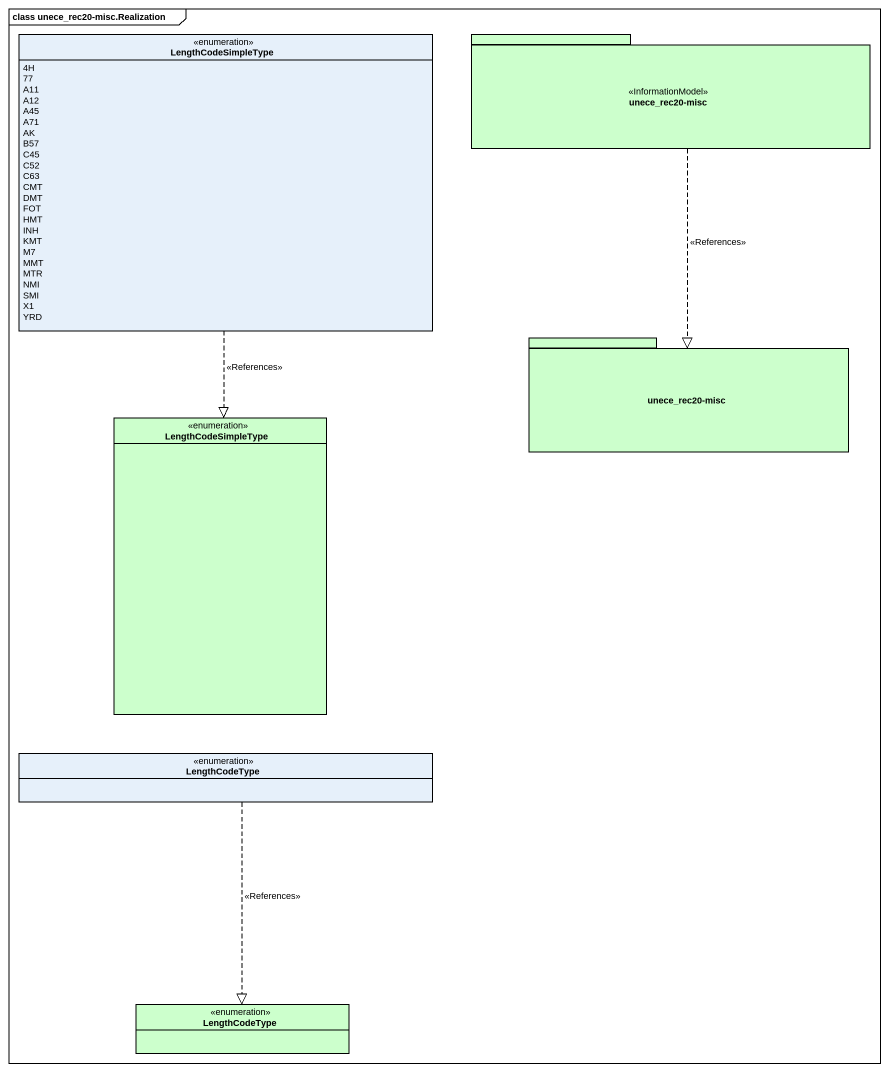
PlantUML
@startuml
mainframe class unece_rec20-misc.Realization
hide circle
hide empty members
enum LengthCodeSimpleType {
  4H
  77
  A11
  A12
  A45
  A71
  AK
  B57
  C45
  C52
  C63
  CMT
  DMT
  FOT
  HMT
  INH
  KMT
  M7
  MMT
  MTR
  NMI
  SMI
  X1
  YRD
}
package "unece_rec20-misc" as unece_rec20_misc <<InformationModel>> #CCFFCC {
}
package "unece_rec20-misc" as unece_rec20_misc_2 #CCFFCC {
}
enum "LengthCodeSimpleType" as LengthCodeSimpleType_2 #CCFFCC
enum LengthCodeType
enum "LengthCodeType" as LengthCodeType_2 #CCFFCC
LengthCodeSimpleType ..|> LengthCodeSimpleType_2 : <<References>>
unece_rec20_misc ..|> unece_rec20_misc_2 : <<References>>
LengthCodeType ..|> LengthCodeType_2 : <<References>>
@enduml
